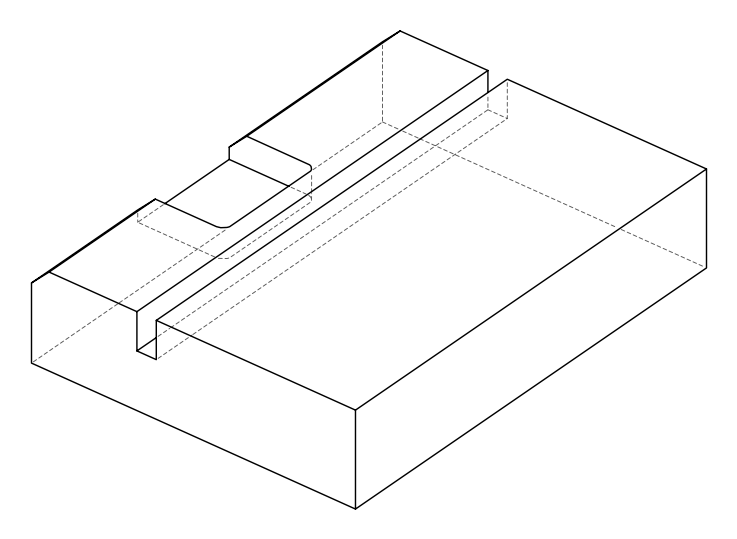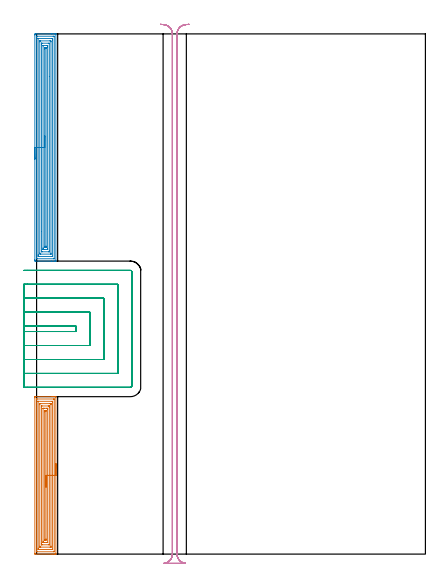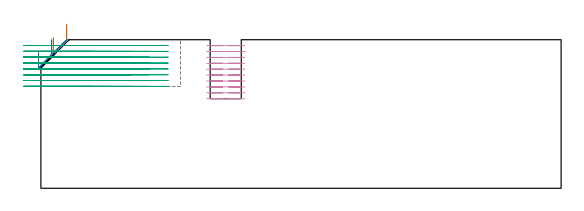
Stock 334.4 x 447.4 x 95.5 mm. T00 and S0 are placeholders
(PLAN: 4 operations, 1 tool changes, 61 min)
(1 AREA_MILL | FG_CHAMFER_SURFACE | UGT0205_001 | 7.84 min | 23437 mm3)
(2 AREA_MILL_1 | FG_CHAMFER_SURFACE_1 | UGT0205_001 | 11.21 min | 33263 mm3)
(3 MILL_SLOT | SLOT_PARTIAL_RECTANGULAR | NXT0201_012 | Follow Part, ap 4, ae 75% | 22.46 min | 310556 mm3)
(4 MILL_RECTANGULAR_SLOT | SLOT_RECTANGULAR | NXT0201_012 | Follow Part, ap 4, ae 75% | 19.49 min | 339135 mm3)
(TOOL UGT0205_001 | Chamfer Mill 20 x 3 x 45 deg. | D20 FL50 Z2)
(TOOL NXT0201_012 | ENDMILL 16mm [2P460-1600-NA 1630] | D16 FL38 Z6)
(OP 1 AREA_MILL)
G17 G21 G94 G90
T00 M6
G54
G17 G0 G90 X16.6 Y77.7 S1061 M3
G43 Z105.5 H0
G94 G1 Y77.662 Z104.628 F250.
Y77.548 Z103.763
Y77.359 Z102.912
Y77.097 Z102.08
Y76.763 Z101.274
Y76.36 Z100.5
Y75.892 Z99.764
Y75.36 Z99.072
Y74.771 Z98.429
Y74.128 Z97.84
Y73.436 Z97.308
Y72.7 Z96.84
Y71.926 Z96.437
Y71.12 Z96.103
Y70.288 Z95.841
Y69.437 Z95.652
Y68.572 Z95.538
Y67.7 Z95.5
Y0.183
X16.597 Y0.01 Z95.488
X16.545 Y0.007 Z95.436
X16.119 Y0. Z95.019
X15.855 Z94.755
X15.124 Z94.019
X13.867 Z92.764
X12.451 Z91.346
X-1.178 Z77.72
X-1.492 Y0.01 Z77.406
X-1.499 Y0.323 Z77.399
Y0.338 Z77.4
X-1.5 Y134.463
X-1.499 Y134.769 Z77.401
X-1.494 Y135.351 Z77.404
X-1.492 Y135.392 Z77.406
X-0.915 Y135.4 Z77.983
X13.342 Z92.236
X14.758 Z93.654
X15.124 Z94.019
X15.855 Z94.755
X16.119 Z95.019
X16.545 Y135.393 Z95.436
X16.597 Y135.39 Z95.488
X16.6 Y135.216 Z95.5
Y67.7
X15.186 Z94.086
Y2.357
X15.185 Y2.295 Z94.085
X15.18 Y2.17 Z94.08
X15.169 Y2.01 Z94.069
X15.124 Y2.007 Z94.024
X14.65 Y2.001 Z93.55
X0.393 Z79.293
X-0.024 Y2.007 Z78.876
X-0.076 Y2.01 Z78.824
X-0.083 Y2.233 Z78.817
X-0.085 Y2.357 Z78.815
X-0.086 Y133.043 Z78.814
X-0.085 Y133.106 Z78.815
X-0.08 Y133.23 Z78.82
X-0.069 Y133.39 Z78.831
X-0.024 Y133.393 Z78.876
X0.45 Y133.399 Z79.35
X14.707 Z93.607
X15.124 Y133.393 Z94.024
X15.176 Y133.39 Z94.076
X15.183 Y133.168 Z94.083
X15.185 Y133.043 Z94.085
X15.186 Y67.7 Z94.086
X13.772 Z92.672
X13.771 Y4.1 Z92.671
Y4.046
X13.768 Y4.02 Z92.668
X13.766 Y4.014 Z92.666
X13.754 Y4.01 Z92.654
X13.547 Y4.001 Z92.447
X1.758 Z80.658
X1.551 Y4.005 Z80.451
X1.414 Y4.01 Z80.314
X1.335 Y4.021 Z80.235
X1.333 Y4.065 Z80.233
X1.331 Y4.208 Z80.231
X1.329 Y4.639 Z80.229
Y5.102
Y131.3
Y131.354
X1.331 Y131.38 Z80.231
X1.334 Y131.386 Z80.234
X1.346 Y131.39 Z80.246
X1.553 Y131.399 Z80.453
X13.342 Z92.242
X13.548 Y131.395 Z92.448
X13.686 Y131.39 Z92.586
X13.765 Y131.379 Z92.665
X13.767 Y131.336 Z92.667
X13.77 Y131.192 Z92.67
X13.771 Y130.761 Z92.671
X13.772 Y130.298 Z92.672
Y67.7
X12.357 Z91.257
Y6.891
X12.355 Y6.092 Z91.255
X12.353 Y6.037 Z91.253
X12.351 Y6.015 Z91.251
X12.335 Y6.01 Z91.235
X12.225 Y6.006 Z91.125
X12.003 Y6.002 Z90.903
X11.56 Y6. Z90.46
X3.54 Z82.44
X3.095 Y6.002 Z81.995
X2.875 Y6.005 Z81.775
X2.765 Y6.01 Z81.665
X2.749 Y6.014 Z81.649
X2.747 Y6.032 Z81.647
X2.745 Y6.073 Z81.645
X2.743 Y6.797 Z81.643
Y128.51
X2.745 Y129.308 Z81.645
X2.747 Y129.363 Z81.647
X2.749 Y129.385 Z81.649
X2.765 Y129.39 Z81.665
X2.875 Y129.394 Z81.775
X3.097 Y129.398 Z81.997
X3.54 Y129.4 Z82.44
X11.56 Z90.46
X12.005 Y129.398 Z90.905
X12.225 Y129.395 Z91.125
X12.335 Y129.39 Z91.235
X12.351 Y129.386 Z91.251
X12.353 Y129.368 Z91.253
X12.355 Y129.327 Z91.255
X12.357 Y128.603 Z91.257
Y128.51
Y67.7
X10.943 Z89.843
Y8.404
X10.941 Y8.128 Z89.841
X10.938 Y8.05 Z89.838
X10.936 Y8.01 Z89.836
X10.921 Y8.008 Z89.821
X10.838 Y8.004 Z89.738
X10.669 Y8.001 Z89.569
X10.454 Y8. Z89.354
X5.108 Z84.008
X4.431 Y8.002 Z83.331
X4.213 Y8.004 Z83.113
X4.167 Y8.01 Z83.067
X4.164 Y8.022 Z83.064
X4.161 Y8.057 Z83.061
X4.157 Y8.679 Z83.057
Y8.954
Y126.996
X4.159 Y127.272 Z83.059
X4.161 Y127.35 Z83.061
X4.164 Y127.39 Z83.064
X4.179 Y127.392 Z83.079
X4.262 Y127.396 Z83.162
X4.431 Y127.399 Z83.331
X4.646 Y127.4 Z83.546
X9.992 Z88.892
X10.669 Y127.398 Z89.569
X10.887 Y127.396 Z89.787
X10.933 Y127.39 Z89.833
X10.936 Y127.378 Z89.836
X10.939 Y127.343 Z89.839
X10.943 Y126.721 Z89.843
Y126.445
Y67.7
X9.529 Z88.429
X9.528 Y10.145 Z88.428
X9.527 Y10.065 Z88.427
X9.525 Y10.026 Z88.425
X9.523 Y10.013 Z88.423
X9.507 Y10.01 Z88.407
X9.35 Y10.003 Z88.25
X8.886 Y10.001 Z87.786
X8.461 Y10. Z87.361
X6.679 Z85.579
X6.213 Y10.001 Z85.113
X5.785 Y10.003 Z84.685
X5.608 Y10.01 Z84.508
X5.578 Y10.022 Z84.478
X5.576 Y10.083 Z84.476
X5.573 Y10.216 Z84.473
X5.572 Y10.468 Z84.472
X5.571 Y11.112 Z84.471
X5.572 Y125.255 Z84.472
X5.573 Y125.335 Z84.473
X5.575 Y125.374 Z84.475
X5.577 Y125.387 Z84.477
X5.593 Y125.39 Z84.493
X5.75 Y125.397 Z84.65
X6.213 Y125.399 Z85.113
X6.639 Y125.4 Z85.539
X8.421 Z87.321
X8.886 Y125.399 Z87.786
X9.315 Y125.397 Z88.215
X9.492 Y125.39 Z88.392
X9.522 Y125.378 Z88.422
X9.524 Y125.317 Z88.424
X9.527 Y125.184 Z88.427
X9.528 Y124.932 Z88.428
X9.529 Y124.288 Z88.429
Y67.7
X8.115 Z87.015
Y13.031
X8.113 Y12.256 Z87.013
X8.112 Y12.139 Z87.012
X8.108 Y12.026 Z87.008
X7.995 Y12.01 Z86.895
X7.358 Y12.001 Z86.258
X7.104 Y12.003 Z86.004
X7.02 Y12.007 Z85.92
X6.995 Y12.01 Z85.895
X6.991 Y12.058 Z85.891
X6.987 Y12.137 Z85.887
X6.986 Y12.256 Z85.886
X6.985 Y12.376 Z85.885
Y122.369
X6.986 Y123.144 Z85.886
X6.988 Y123.261 Z85.888
X6.992 Y123.374 Z85.892
X7.104 Y123.39 Z86.004
X7.742 Y123.399 Z86.642
X7.995 Y123.397 Z86.895
X8.08 Y123.393 Z86.98
X8.105 Y123.39 Z87.005
X8.109 Y123.342 Z87.009
X8.113 Y123.264 Z87.013
X8.114 Y123.144 Z87.014
X8.115 Y123.024 Z87.015
Y67.7
Y66.828 Z87.053
Y65.964 Z87.167
Y65.112 Z87.355
Y64.28 Z87.618
Y63.474 Z87.952
Y62.7 Z88.354
Y61.964 Z88.823
Y61.272 Z89.354
Y60.629 Z89.944
Y60.04 Z90.587
Y59.509 Z91.279
Y59.04 Z92.015
Y58.637 Z92.788
Y58.303 Z93.594
Y58.041 Z94.426
Y57.852 Z95.278
Y57.738 Z96.143
Y57.7 Z97.015
G0 Z105.5
M5
M2
(OP 2 AREA_MILL_1)
G17 G21 G94 G90
T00 M6
G54
G17 G0 G90 X-1.5 Y339.7 S1061 M3
G43 Z105.5 H0
Z87.4
G94 G1 Y339.738 Z86.528 F250.
Y339.852 Z85.664
Y340.041 Z84.812
Y340.303 Z83.98
Y340.637 Z83.174
Y341.04 Z82.4
Y341.508 Z81.664
Y342.04 Z80.972
Y342.629 Z80.329
Y343.272 Z79.74
Y343.964 Z79.209
Y344.7 Z78.74
Y345.474 Z78.337
Y346.28 Z78.003
Y347.112 Z77.741
Y347.964 Z77.552
Y348.828 Z77.438
Y349.7 Z77.4
Y446.51
X-1.498 Y446.815 Z77.402
X-1.492 Y447.392 Z77.405
X-0.915 Y447.397 Z77.982
X-0.33 Y447.4 Z78.567
X12.451 Z91.345
X13.063 Z91.961
X13.342 Z92.239
X15.124 Z94.019
X15.68 Z94.579
X16.234 Z95.133
X16.557 Y447.397 Z95.448
X16.592 Y447.394 Z95.483
X16.597 Y447.392 Z95.488
X16.6 Y447.261 Z95.5
Y252.139
X16.597 Y252.01 Z95.488
X16.558 Y252.007 Z95.45
X16.234 Y252. Z95.133
X15.701 Z94.6
X15.124 Z94.019
X13.063 Z91.961
X12.451 Z91.345
X-0.915 Y252.001 Z77.982
X-1.145 Y252.003 Z77.752
X-1.492 Y252.008 Z77.405
X-1.497 Y252.585 Z77.403
X-1.5 Y253.17 Z77.4
Y349.7
X-0.086 Z78.814
X-0.085 Y445.158 Z78.815
X-0.083 Y445.282 Z78.817
X-0.079 Y445.363 Z78.821
X-0.075 Y445.392 Z78.825
X-0.068 Y445.393 Z78.832
X-0.024 Y445.396 Z78.876
X0.501 Y445.4 Z79.401
X14.233 Z93.133
X14.759 Y445.398 Z93.659
X15.124 Y445.392 Z94.024
X15.169 Y445.39 Z94.069
X15.179 Y445.219 Z94.079
X15.184 Y445.095 Z94.084
X15.185 Y445.033 Z94.085
Y254.243
X15.183 Y254.119 Z94.083
X15.179 Y254.037 Z94.079
X15.175 Y254.008 Z94.075
X15.168 Y254.007 Z94.068
X15.124 Y254.004 Z94.024
X14.599 Y254. Z93.499
X0.867 Z79.767
X0.341 Y254.002 Z79.241
X-0.024 Y254.008 Z78.876
X-0.069 Y254.01 Z78.831
X-0.079 Y254.181 Z78.821
X-0.084 Y254.305 Z78.816
X-0.085 Y254.367 Z78.815
X-0.086 Y349.7 Z78.814
X1.328 Z80.228
X1.329 Y443.251 Z80.229
X1.33 Y443.359 Z80.23
X1.332 Y443.384 Z80.232
X1.334 Y443.389 Z80.234
X1.363 Y443.394 Z80.263
X1.461 Y443.398 Z80.361
X1.61 Y443.4 Z80.51
X13.193 Z92.093
X13.342 Y443.398 Z92.242
X13.49 Y443.395 Z92.39
X13.765 Y443.385 Z92.665
X13.767 Y443.251 Z92.667
X13.77 Y442.823 Z92.67
X13.771 Y442.36 Z92.671
Y441.931
Y256.149
X13.77 Y256.041 Z92.67
X13.768 Y256.016 Z92.668
X13.766 Y256.011 Z92.666
X13.737 Y256.006 Z92.637
X13.639 Y256.002 Z92.539
X13.49 Y256. Z92.39
X1.907 Z80.807
X1.758 Y256.002 Z80.658
X1.61 Y256.005 Z80.51
X1.335 Y256.015 Z80.235
X1.333 Y256.149 Z80.233
X1.33 Y256.577 Z80.23
X1.329 Y257.04 Z80.229
X1.328 Y257.469 Z80.228
Y349.7
X2.743 Z81.643
Y440.579
X2.749 Y441.37 Z81.649
X2.751 Y441.39 Z81.651
X2.771 Y441.393 Z81.671
X2.822 Y441.397 Z81.722
X2.924 Y441.399 Z81.824
X3.13 Y441.4 Z82.03
X11.56 Y441.399 Z90.46
X11.631 Y441.398 Z90.531
X12.35 Y441.371 Z91.25
X12.356 Y440.673 Z91.256
X12.357 Y440.579 Z91.257
Y258.821
X12.351 Y258.03 Z91.251
X12.349 Y258.01 Z91.249
X12.329 Y258.007 Z91.229
X12.278 Y258.003 Z91.178
X12.176 Y258.001 Z91.076
X11.97 Y258. Z90.87
X3.54 Y258.001 Z82.44
X3.469 Y258.002 Z82.369
X2.75 Y258.029 Z81.65
X2.743 Y258.727 Z81.643
Y258.821
Y349.7
X4.157 Z83.057
Y438.797
X4.159 Y439.069 Z83.059
X4.164 Y439.344 Z83.064
X4.173 Y439.391 Z83.073
X4.206 Y439.395 Z83.106
X4.281 Y439.398 Z83.181
X4.431 Y439.4 Z83.331
X4.719 Z83.619
X10.065 Z88.965
X10.669 Y439.398 Z89.569
X10.869 Y439.394 Z89.769
X10.936 Y439.39 Z89.836
X10.94 Y439.254 Z89.84
X10.942 Y439.071 Z89.842
X10.943 Y410.819 Z89.843
Y260.603
X10.941 Y260.331 Z89.841
X10.936 Y260.056 Z89.836
X10.927 Y260.009 Z89.827
X10.894 Y260.005 Z89.794
X10.819 Y260.002 Z89.719
X10.669 Y260. Z89.569
X10.381 Z89.281
X5.035 Z83.935
X4.431 Y260.002 Z83.331
X4.231 Y260.006 Z83.131
X4.164 Y260.01 Z83.064
X4.16 Y260.146 Z83.06
X4.158 Y260.329 Z83.058
X4.157 Y277.532 Z83.057
Y349.7
X5.571 Z84.471
X5.572 Y437.015 Z84.472
X5.574 Y437.336 Z84.474
X5.575 Y437.375 Z84.475
X5.577 Y437.387 Z84.477
X5.598 Y437.39 Z84.498
X5.7 Y437.396 Z84.6
X5.829 Y437.399 Z84.729
X8.887 Y437.4 Z87.787
X9.394 Y437.398 Z88.294
X9.498 Y437.393 Z88.398
X9.516 Y437.391 Z88.416
X9.522 Y437.358 Z88.422
X9.525 Y437.267 Z88.425
X9.528 Y437.015 Z88.428
X9.529 Y436.373 Z88.429
Y436.124
X9.528 Y262.385 Z88.428
X9.526 Y262.064 Z88.426
X9.524 Y262.025 Z88.424
X9.523 Y262.013 Z88.423
X9.502 Y262.01 Z88.402
X9.4 Y262.004 Z88.3
X9.271 Y262.001 Z88.171
X6.213 Y262. Z85.113
X5.706 Y262.002 Z84.606
X5.602 Y262.007 Z84.502
X5.583 Y262.009 Z84.483
X5.578 Y262.042 Z84.478
X5.575 Y262.133 Z84.475
X5.572 Y262.385 Z84.472
X5.571 Y263.028 Z84.471
Y263.276
Y349.7
X6.985 Z85.885
Y434.461
X6.988 Y435.233 Z85.888
X6.99 Y435.348 Z85.89
X6.992 Y435.383 Z85.892
X7.022 Y435.39 Z85.922
X7.104 Y435.393 Z86.004
X7.829 Y435.399 Z86.729
X7.996 Y435.398 Z86.896
X8.051 Y435.395 Z86.951
X8.094 Y435.39 Z86.994
X8.108 Y435.38 Z87.008
X8.11 Y435.351 Z87.01
X8.113 Y435.233 Z87.013
X8.114 Y435.114 Z87.014
Y264.939
X8.112 Y264.167 Z87.012
X8.11 Y264.052 Z87.01
X8.108 Y264.017 Z87.008
X8.078 Y264.01 Z86.978
X7.996 Y264.007 Z86.896
X7.271 Y264.001 Z86.171
X7.104 Y264.002 Z86.004
X7.049 Y264.005 Z85.949
X7.006 Y264.01 Z85.906
X6.992 Y264.02 Z85.892
X6.99 Y264.049 Z85.89
X6.987 Y264.167 Z85.887
X6.986 Y264.286 Z85.886
X6.985 Y349.7 Z85.885
Y350.572 Z85.923
Y351.436 Z86.037
Y352.288 Z86.226
Y353.12 Z86.488
Y353.926 Z86.822
Y354.7 Z87.225
Y355.436 Z87.694
Y356.128 Z88.225
Y356.771 Z88.814
Y357.36 Z89.457
Y357.892 Z90.15
Y358.36 Z90.885
Y358.763 Z91.659
Y359.097 Z92.465
Y359.359 Z93.297
Y359.548 Z94.149
Y359.662 Z95.014
Y359.7 Z95.885
G0 Z105.5
M5
M2
(OP 3 MILL_SLOT)
G17 G21 G94 G90
T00 M6
G54
G17 G0 G90 X-11. Y191.383 S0 M3
G43 Z105.5 H1
Z91.75
G94 G1 X-8. Y191.399 F250.
X-7.746 Y191.4 F500.
X33.8
Y196.
X-7.746
X-8. Y196.001
X-11. Y196.017 F250.
Y179.378
X-8. Y179.399
X-7.746 Y179.4 F500.
X45.8
Y208.
X-7.746
X-8. Y208.001
X-11. Y208.022 F250.
Y167.367
X-8. Y167.399
G2 X-7.746 Y167.4 R24. F500.
G1 X57.8
Y220.
X-7.746
G2 X-8. Y220.001 R24.
G1 X-11. Y220.033 F250.
X-10.999 Y155.334
X-8. Y155.397
G2 X-7.746 Y155.4 R12. F500.
G1 X69.8
Y232.
X-7.746
G2 X-8. Y232.003 R12.
G1 X-10.999 Y232.066 F250.
X-10.746 Y143.4
X-7.746
X80.7 F500.
G3 X81.8 Y144.5 R1.1
G1 Y242.9
G3 X80.7 Y244. R1.1
G1 X-7.746
X-10.746 F250.
G0 X-11. Y191.383 Z88.
G1 X-8. Y191.399
G2 X-7.746 Y191.4 R48. F500.
G1 X33.8
Y196.
X-7.746
X-8. Y196.001
X-11. Y196.017 F250.
Y179.378
X-8. Y179.399
G2 X-7.746 Y179.4 R36. F500.
G1 X45.8
Y208.
X-7.746
X-8. Y208.001
X-11. Y208.022 F250.
Y167.367
X-8. Y167.399
G2 X-7.746 Y167.4 R24. F500.
G1 X57.8
Y220.
X-7.746
G2 X-8. Y220.001 R24.
G1 X-11. Y220.033 F250.
X-10.999 Y155.334
X-8. Y155.397
G2 X-7.746 Y155.4 R12. F500.
G1 X69.8
Y232.
X-7.746
G2 X-8. Y232.003 R12.
G1 X-10.999 Y232.066 F250.
X-10.746 Y143.4
X-7.746
X80.7 F500.
G3 X81.8 Y144.5 R1.1
G1 Y242.9
G3 X80.7 Y244. R1.1
G1 X-7.746
X-10.746 F250.
G0 X-11. Y191.4 Z84.25
G1 X-8.
X33.8 F500.
Y196.
X-8.
X-11. F250.
Y179.4
X-8.
X45.8 F500.
Y208.
X-8.
X-11. F250.
Y167.4
X-8.
X57.8 F500.
Y220.
X-8.
X-11. F250.
Y155.399
X-8. Y155.4
X69.8 F500.
Y232.
X-8.
X-11. Y232.001 F250.
X-10.996 Y143.4
X-7.996
X80.7 F500.
G3 X81.8 Y144.5 R1.1
G1 Y242.9
G3 X80.7 Y244. R1.1
G1 X-7.996
X-10.996 F250.
G0 X-11. Y191.4 Z80.5
G1 X-8.
X33.8 F500.
Y196.
X-8.
X-11. F250.
Y179.4
X-8.
X45.8 F500.
Y208.
X-8.
X-11. F250.
Y167.4
X-8.
X57.8 F500.
Y220.
X-8.
X-11. F250.
Y155.4
X-8.
X69.8 F500.
Y232.
X-8.
X-11. F250.
Y143.4
X-8.
X80.7 F500.
G3 X81.8 Y144.5 R1.1
G1 Y242.9
G3 X80.7 Y244. R1.1
G1 X-8.
X-11. F250.
G0 Y191.4 Z76.75
G1 X-8.
X33.8 F500.
Y196.
X-8.
X-11. F250.
Y179.4
X-8.
X45.8 F500.
Y208.
X-8.
X-11. F250.
Y167.4
X-8.
X57.8 F500.
Y220.
X-8.
X-11. F250.
Y155.4
X-8.
X69.8 F500.
Y232.
X-8.
X-11. F250.
Y143.4
X-8.
X80.7 F500.
G3 X81.8 Y144.5 R1.1
G1 Y242.9
G3 X80.7 Y244. R1.1
G1 X-8.
X-11. F250.
G0 Y191.4 Z73.
G1 X-8.
X33.8 F500.
Y196.
X-8.
X-11. F250.
Y179.4
X-8.
X45.8 F500.
Y208.
X-8.
X-11. F250.
Y167.4
X-8.
X57.8 F500.
Y220.
X-8.
X-11. F250.
Y155.4
X-8.
X69.8 F500.
Y232.
X-8.
X-11. F250.
Y143.4
X-8.
X80.7 F500.
G3 X81.8 Y144.5 R1.1
G1 Y242.9
G3 X80.7 Y244. R1.1
G1 X-8.
X-11. F250.
G0 Y191.4 Z69.25
G1 X-8.
X33.8 F500.
Y196.
X-8.
X-11. F250.
Y179.4
X-8.
X45.8 F500.
Y208.
X-8.
X-11. F250.
Y167.4
X-8.
X57.8 F500.
Y220.
X-8.
X-11. F250.
Y155.4
X-8.
X69.8 F500.
Y232.
X-8.
X-11. F250.
Y143.4
X-8.
X80.7 F500.
G3 X81.8 Y144.5 R1.1
G1 Y242.9
G3 X80.7 Y244. R1.1
G1 X-8.
X-11. F250.
G0 Y191.4 Z65.5
G1 X-8.
X33.8 F500.
Y196.
X-8.
X-11. F250.
Y179.4
X-8.
X45.8 F500.
Y208.
X-8.
X-11. F250.
Y167.4
X-8.
X57.8 F500.
Y220.
X-8.
X-11. F250.
Y155.4
X-8.
X69.8 F500.
Y232.
X-8.
X-11. F250.
Y143.4
X-8.
X80.7 F500.
G3 X81.8 Y144.5 R1.1
G1 Y242.9
G3 X80.7 Y244. R1.1
G1 X-8.
X-11. F250.
G0 Z105.5
M5
M2
(OP 4 MILL_RECTANGULAR_SLOT)
G17 G21 G94 G90
T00 M6
G54
G17 G0 G90 X106.503 Y455.63 S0 M3
G43 Z105.5 H1
Z91.71
G94 G1 X109.492 Y455.37 F250.
G2 X116.8 Y447.4 R8. F500.
G1 Y0.
G2 X109.492 Y-7.97 R8.
G1 Y-8.
X128.108
Y-7.97
G2 X120.8 Y0. R8.
G1 Y447.4
G2 X128.108 Y455.37 R8.
G1 X131.097 Y455.63 F250.
G0 X106.503 Z87.92
G1 X109.492 Y455.37
G2 X116.8 Y447.4 R8. F500.
G1 Y0.
G2 X109.492 Y-7.97 R8.
G1 Y-8.
X128.108
Y-7.97
G2 X120.8 Y0. R8.
G1 Y447.4
G2 X128.108 Y455.37 R8.
G1 X131.097 Y455.63 F250.
G0 X106.503 Z84.13
G1 X109.492 Y455.37
G2 X116.8 Y447.4 R8. F500.
G1 Y0.
G2 X109.492 Y-7.97 R8.
G1 Y-8.
X128.108
Y-7.97
G2 X120.8 Y0. R8.
G1 Y447.4
G2 X128.108 Y455.37 R8.
G1 X131.097 Y455.63 F250.
G0 X106.503 Z80.34
G1 X109.492 Y455.37
G2 X116.8 Y447.4 R8. F500.
G1 Y0.
G2 X109.492 Y-7.97 R8.
G1 Y-8.
X128.108
Y-7.97
G2 X120.8 Y0. R8.
G1 Y447.4
G2 X128.108 Y455.37 R8.
G1 X131.097 Y455.63 F250.
G0 X106.503 Z76.55
G1 X109.492 Y455.37
G2 X116.8 Y447.4 R8. F500.
G1 Y0.
G2 X109.492 Y-7.97 R8.
G1 Y-8.
X128.108
Y-7.97
G2 X120.8 Y0. R8.
G1 Y447.4
G2 X128.108 Y455.37 R8.
G1 X131.097 Y455.63 F250.
G0 X106.503 Z72.76
G1 X109.492 Y455.37
G2 X116.8 Y447.4 R8. F500.
G1 Y0.
G2 X109.492 Y-7.97 R8.
G1 Y-8.
X128.108
Y-7.97
G2 X120.8 Y0. R8.
G1 Y447.4
G2 X128.108 Y455.37 R8.
G1 X131.097 Y455.63 F250.
G0 X106.503 Z68.97
G1 X109.492 Y455.37
G2 X116.8 Y447.4 R8. F500.
G1 Y0.
G2 X109.492 Y-7.97 R8.
G1 Y-8.
X128.108
Y-7.97
G2 X120.8 Y0. R8.
G1 Y447.4
G2 X128.108 Y455.37 R8.
G1 X131.097 Y455.63 F250.
G0 X106.503 Z65.18
G1 X109.492 Y455.37
G2 X116.8 Y447.4 R8. F500.
G1 Y0.
G2 X109.492 Y-7.97 R8.
G1 Y-8.
X128.108
Y-7.97
G2 X120.8 Y0. R8.
G1 Y447.4
G2 X128.108 Y455.37 R8.
G1 X131.097 Y455.63 F250.
G0 X106.503 Z61.39
G1 X109.492 Y455.37
G2 X116.8 Y447.4 R8. F500.
G1 Y0.
G2 X109.492 Y-7.97 R8.
G1 Y-8.
X128.108
Y-7.97
G2 X120.8 Y0. R8.
G1 Y447.4
G2 X128.108 Y455.37 R8.
G1 X131.097 Y455.63 F250.
G0 X106.503 Z57.6
G1 X109.492 Y455.37
G2 X116.8 Y447.4 R8. F500.
G1 Y0.
G2 X109.492 Y-7.97 R8.
G1 Y-8.
X128.108
Y-7.97
G2 X120.8 Y0. R8.
G1 Y447.4
G2 X128.108 Y455.37 R8.
G1 X131.097 Y455.63 F250.
G0 Z105.5
M5
M2
